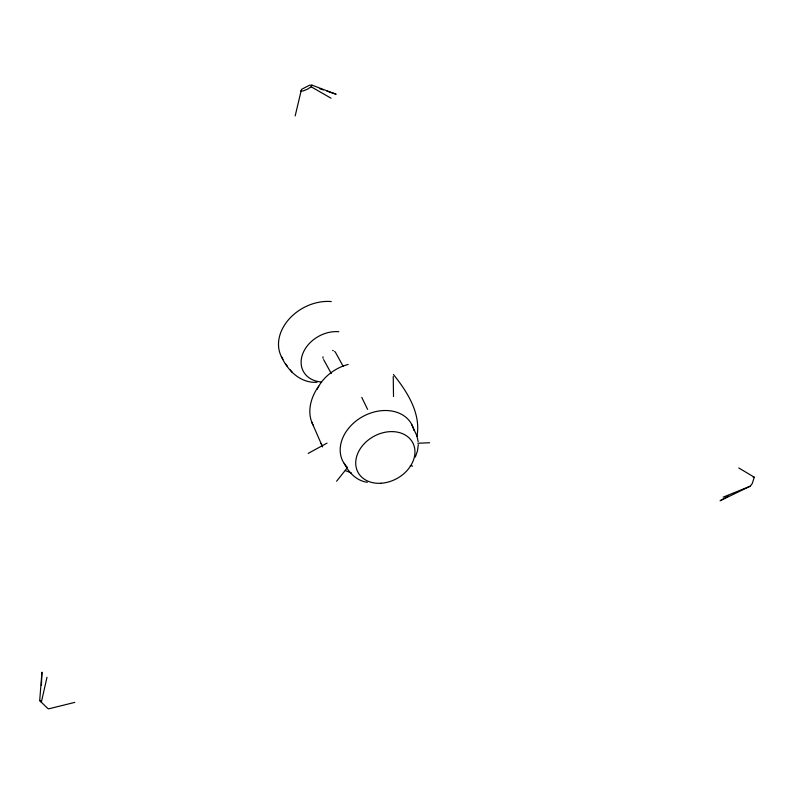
<?xml version="1.0" encoding="UTF-8"?>
<svg xmlns="http://www.w3.org/2000/svg" width="794" height="794" viewBox="0 0 794 794"><rect width="100%" height="100%" fill="white"/><g stroke="black" fill="none" stroke-linecap="round" stroke-linejoin="round"><path stroke-width="1.19" d="M41.397 685.43L41.943 672.161L39.7 700.616L47.63 708.347L48.682 708.853L74.765 702.382M418.309 444.62L417.505 450.833L415.322 457.056M738.748 467.954L754.3 477.214L752.275 483.437L750.33 486.156L723.185 497.153M416.949 436.313C421.197 413.396 407.084 391.432 393.417 374.51M295.169 115.924L301.482 89.404L309.481 85.246L311.973 85.147L336.15 94.248L326.88 91.112M41.278 702.521L46.995 677.282M300.658 91.042L303.149 90.943L307.496 89.186L311.149 86.784L311.973 85.147M318.722 386.241C310.742 397.129 306.524 412.354 313.005 424.959M336.616 481.214L346.363 468.966M728.515 495.913L720.089 500.766L750.33 486.156M308.161 453.404L327.029 443.131M753.188 477.353L754.3 477.214M417.733 443.241L429.594 442.764M316.945 382.271C300.479 383.333 287.676 370.599 281.364 356.526M367.344 482.305C356.704 480.856 348.665 472.688 344.268 463.309M410.319 465.512L412.642 466.118M319.913 88.769L323.396 89.94M351.573 473.105L345.38 470.574M39.7 700.616L40.752 701.122M311.149 86.784L330.999 98.178M285.443 363.721L287.428 366.272M290.267 369.895L292.202 372.366M343.236 366.461L335.564 352.506A6.948 5.369 -28.8 0 0 334.621 351.444M323.615 359.583L331.287 373.537M361.766 397.357L367.582 409.367M411.639 424.522L416.89 435.837L418.18 441.593M311.556 421.634L322.582 446.903L321.074 443.419M393.238 376.475L393.516 396.504M317.114 389.328A39.065 30.192 -28.8 0 1 348.159 364.466M347.544 467.507A39.065 30.192 -28.8 0 1 362.521 416.691A39.065 30.192 -28.8 0 1 413.962 430.368M323.089 358.283A6.948 5.369 -28.8 0 1 322.999 356.834M332.597 350.462A6.948 5.369 -28.8 0 1 333.341 350.7M283.001 359.295A42.509 32.842 -28.8 0 1 288.063 320.26A42.509 32.842 -28.8 0 1 331.277 301.551M321.233 381.993A30.39 23.483 -28.8 0 1 302.474 354.521A30.39 23.483 -28.8 0 1 338.83 331.703M381.051 483.248A31.115 24.038 -28.8 0 0 412.87 442.973A31.115 24.038 -28.8 0 0 362.104 446.159A31.115 24.038 -28.8 0 0 381.051 483.248"/></g></svg>
